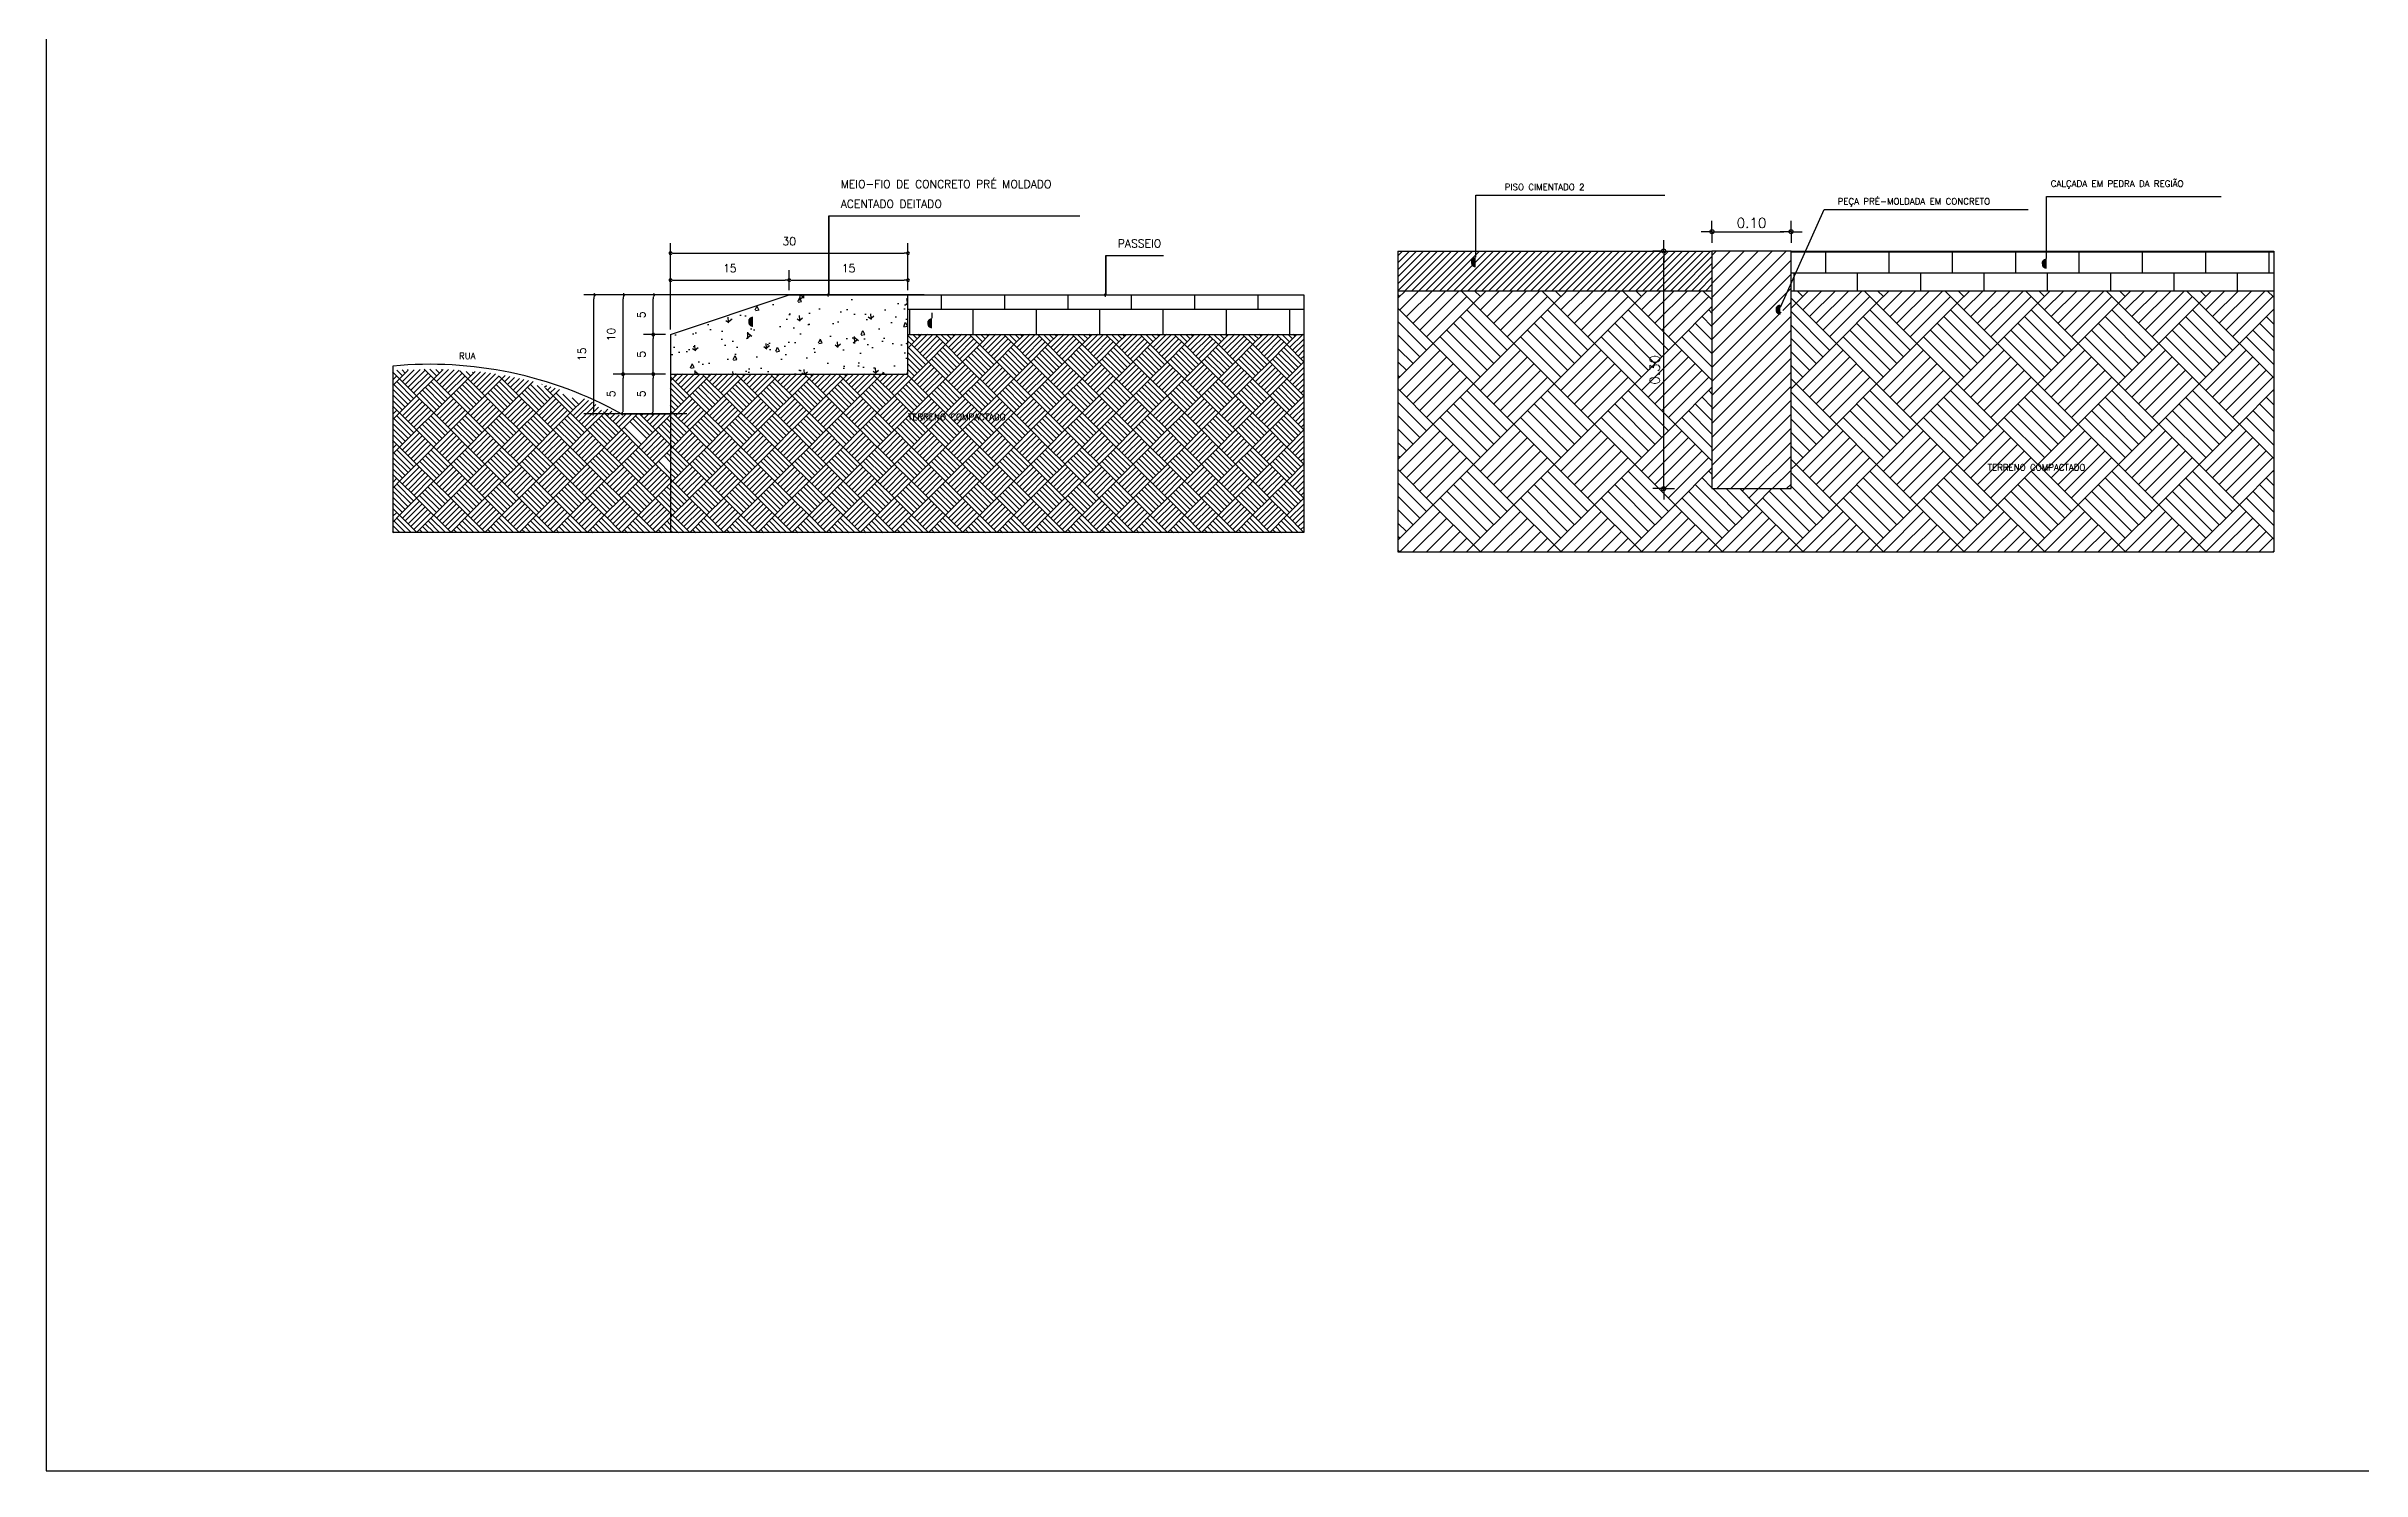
# Model space of a CAD drawing. Extents: x 387222 to 388513, y 9633222 to 9634061.
# Drawn here: x 387652.296 to 387655.221, y 9633493.4 to 9633495.199 of the extents above; entities that cross this region are included whole.
import ezdxf

# ---------------------------------------------------------------- set-up
doc = ezdxf.new("R2010")
doc.units = 0
doc.header["$LTSCALE"] = 0.049213
doc.header["$PDSIZE"] = -2.5
doc.linetypes.add('CONTINU', pattern=[0])
doc.linetypes.add('DIVIDE', pattern=[1.25, 0.5, -0.25, 0, -0.25, 0, -0.25])
doc.layers.get('Defpoints').update_dxf_attribs({"color": 8})
for name, color, linetype in [('AI-Cotas', 12, 'Continuous'), ('COTAS', 2, 'Continuous'), ('HACHURA', 253, 'Continuous'), ('P1', 1, 'Continuous'), ('P2', 2, 'Continuous'), ('P5', 6, 'DIVIDE'), ('Texto', 2, 'Continuous'), ('TXT', 1, 'Continuous')]:
    doc.layers.add(name, color=color, linetype=linetype)
doc.styles.add('ROMANS', font='ROMANS.shx')
doc.styles.add('RS5', font='romans.shx', dxfattribs={"height": 0.01})
doc.dimstyles.new('BOLA50$0', dxfattribs={"dimscale": 0.5, "dimtxt": 0.25, "dimasz": 0.18, "dimexe": 0.18, "dimexo": 0.0625, "dimgap": 0.1, "dimtad": 1, "dimzin": 0, "dimdsep": 46, "dimtxsty": 'ROMANS', "dimblk1": 'BOLA', "dimblk2": 'BOLA', "dimsah": 1, "dimcen": 0.09, "dimse1": 1, "dimse2": 1, "dimclrt": 256, "dimadec": 0, "dimazin": 0, "dimtfac": 1, "dimtofl": 0, "dimtmove": 2, "dimatfit": 3, "dimldrblk": 'BOLA', "dimfxl": 1, "dimtolj": 1, "dimtzin": 0, "dimarcsym": 0})
doc.dimstyles.new('Cota 5', dxfattribs={"dimscale": 0.01, "dimtxt": 0.01, "dimasz": 0.5, "dimexe": 1.25, "dimexo": 0.625, "dimgap": 1, "dimtad": 1, "dimdec": 0, "dimlfac": 100, "dimzin": 4, "dimdsep": 46, "dimtxsty": 'RS5', "dimblk": 'DOT', "dimcen": 0.1, "dimclrd": 12, "dimclre": 12, "dimclrt": 2, "dimadec": 0, "dimazin": 0, "dimtfac": 1, "dimtdec": 0, "dimtix": 1, "dimtmove": 0, "dimatfit": 3, "dimldrblk": 'DOT', "dimfxl": 1.25, "dimarcsym": 0})
pattern_1 = [(135, (0, 0), (-0.04310522938113, 3e-18), [0.03048, -0.03048]), (135, (0.003592, 0.003592), (-0.04310522938113, 3e-18), [0.03048, -0.03048]), (135, (0.007184, 0.007184), (-0.04310522938113, 3e-18), [0.03048, -0.03048]), (135, (0.010776, 0.010776), (-0.04310522938113, 3e-18), [0.03048, -0.03048]), (135, (0.014368, 0.014368), (-0.04310522938113, 3e-18), [0.03048, -0.03048]), (135, (0.01796, 0.01796), (-0.04310522938113, 3e-18), [0.03048, -0.03048]), (135, (0.021553, 0.021553), (-0.04310522938113, 3e-18), [0.03048, -0.03048]), (45, (-0.021553, 0.021553), (0.04310522938113, -3e-18), [0.03048, -0.03048]), (45, (-0.025145, 0.025145), (0.04310522938113, -3e-18), [0.03048, -0.03048]), (45, (-0.028737, 0.028737), (0.04310522938113, -3e-18), [0.03048, -0.03048]), (45, (-0.03233, 0.03233), (0.04310522938113, -3e-18), [0.03048, -0.03048]), (45, (-0.03592, 0.03592), (0.04310522938113, -3e-18), [0.03048, -0.03048]), (45, (-0.039513, 0.039513), (0.04310522938113, -3e-18), [0.03048, -0.03048]), (45, (-0.043105, 0.043105), (0.04310522938113, -3e-18), [0.03048, -0.03048])]

# ---------------------------------------------------------------- blocks, each defined once
blk = doc.blocks.new('BOLA')
for q in [(-1.53, 0), (0, 1.53), (0, -1.53), (1.53, 0)]:
    blk.add_line((0, 0), q)
blk.add_circle((0, 0), 0.284)
blk = doc.blocks.new('*D110')
at = {"layer": 'COTAS', "color": 0, "lineweight": -2, "transparency": 16777216}
blk.add_line((387654.4088, 9633494.9652), (387654.4908, 9633494.9652), dxfattribs=at)
at = {"layer": 'Defpoints', "color": 0, "transparency": 16777216}
for p in [(387654.4998, 9633494.9652), (387654.3998, 9633494.9408), (387654.4998, 9633494.9408)]:
    blk.add_point(p, dxfattribs=at)
at = {"layer": 'COTAS', "color": 0, "lineweight": -2, "transparency": 16777216, "xscale": 0.009, "yscale": 0.009, "zscale": 0.009, "rotation": 180}
blk.add_blockref('BOLA', (387654.3998, 9633494.9652), dxfattribs=at)
at = {"layer": 'COTAS', "color": 0, "lineweight": -2, "transparency": 16777216, "xscale": 0.009, "yscale": 0.009, "zscale": 0.009}
blk.add_blockref('BOLA', (387654.4998, 9633494.9652), dxfattribs=at)
at = {"layer": 'COTAS', "color": 2, "transparency": 16777216, "insert": (387654.4498, 9633494.9764), "char_height": 0.0125, "attachment_point": 5, "style": 'ROMANS'}
blk.add_mtext('\\A1;0.10', dxfattribs=at)
blk = doc.blocks.new('_Dot')
at = {"color": 0, "linetype": 'ByBlock', "lineweight": -2}
blk.add_line((-0.5, 0), (-1, 0), dxfattribs=at)
at = {"color": 0, "linetype": 'ByBlock', "const_width": 0.5}
blk.add_lwpolyline([(-0.25, 0, 1), (0.25, 0, 1)], format="xyb", close=True, dxfattribs=at)
blk = doc.blocks.new('*D115')
at = {"layer": 'COTAS', "color": 0, "lineweight": -2, "transparency": 16777216}
blk.add_line((387654.3388, 9633494.6498), (387654.3388, 9633494.9318), dxfattribs=at)
at = {"layer": 'Defpoints', "color": 0, "transparency": 16777216}
for p in [(387654.3388, 9633494.9408), (387654.3998, 9633494.9408), (387654.3998, 9633494.6408)]:
    blk.add_point(p, dxfattribs=at)
at = {"layer": 'COTAS', "color": 0, "lineweight": -2, "transparency": 16777216, "xscale": 0.009, "yscale": 0.009, "zscale": 0.009}
for p, rotation in [((387654.3388, 9633494.9408), 90), ((387654.3388, 9633494.6408), 270)]:
    blk.add_blockref('BOLA', p, dxfattribs=dict(at, rotation=rotation))
at = {"layer": 'COTAS', "color": 2, "transparency": 16777216, "insert": (387654.3276, 9633494.7908), "char_height": 0.0125, "attachment_point": 5, "rotation": 90, "style": 'ROMANS'}
blk.add_mtext('\\A1;0.30', dxfattribs=at)
blk = doc.blocks.new('*D139')
at = {"layer": 'AI-Cotas', "color": 12, "lineweight": -2, "transparency": 16777216}
for p, q in [((387653.0842, 9633494.8416), (387653.0842, 9633494.9166)), ((387653.0892, 9633494.9041), (387653.2292, 9633494.9041)), ((387653.2342, 9633494.8916), (387653.2342, 9633494.9166))]:
    blk.add_line(p, q, dxfattribs=at)
at = {"layer": 'Defpoints', "color": 0, "transparency": 16777216}
for p in [(387653.2342, 9633494.9041), (387653.2342, 9633494.8854), (387653.0842, 9633494.8354)]:
    blk.add_point(p, dxfattribs=at)
at = {"layer": 'AI-Cotas', "color": 12, "lineweight": -2, "transparency": 16777216, "xscale": 0.005, "yscale": 0.005, "zscale": 0.005, "rotation": 180}
blk.add_blockref('_Dot', (387653.0842, 9633494.9041), dxfattribs=at)
at = {"layer": 'AI-Cotas', "color": 12, "lineweight": -2, "transparency": 16777216, "xscale": 0.005, "yscale": 0.005, "zscale": 0.005}
blk.add_blockref('_Dot', (387653.2342, 9633494.9041), dxfattribs=at)
at = {"layer": 'AI-Cotas', "color": 2, "transparency": 16777216, "insert": (387653.1592, 9633494.9191), "char_height": 0.01, "attachment_point": 5, "style": 'RS5'}
blk.add_mtext('15', dxfattribs=at)
blk = doc.blocks.new('*D140')
at = {"layer": 'AI-Cotas', "color": 12, "lineweight": -2, "transparency": 16777216}
for p, q in [((387653.2342, 9633494.8916), (387653.2342, 9633494.9166)), ((387653.2392, 9633494.9041), (387653.3792, 9633494.9041)), ((387653.3842, 9633494.8916), (387653.3842, 9633494.9166))]:
    blk.add_line(p, q, dxfattribs=at)
at = {"layer": 'Defpoints', "color": 0, "transparency": 16777216}
for p in [(387653.3842, 9633494.9041), (387653.2342, 9633494.8854), (387653.3842, 9633494.8854)]:
    blk.add_point(p, dxfattribs=at)
at = {"layer": 'AI-Cotas', "color": 12, "lineweight": -2, "transparency": 16777216, "xscale": 0.005, "yscale": 0.005, "zscale": 0.005, "rotation": 180}
blk.add_blockref('_Dot', (387653.2342, 9633494.9041), dxfattribs=at)
at = {"layer": 'AI-Cotas', "color": 12, "lineweight": -2, "transparency": 16777216, "xscale": 0.005, "yscale": 0.005, "zscale": 0.005}
blk.add_blockref('_Dot', (387653.3842, 9633494.9041), dxfattribs=at)
at = {"layer": 'AI-Cotas', "color": 2, "transparency": 16777216, "insert": (387653.3092, 9633494.9191), "char_height": 0.01, "attachment_point": 5, "style": 'RS5'}
blk.add_mtext('15', dxfattribs=at)
blk = doc.blocks.new('*D141')
at = {"layer": 'AI-Cotas', "color": 12, "lineweight": -2, "transparency": 16777216}
for p, q in [((387653.0842, 9633494.8416), (387653.0842, 9633494.9507)), ((387653.3842, 9633494.8916), (387653.3842, 9633494.9507)), ((387653.0892, 9633494.9382), (387653.3792, 9633494.9382))]:
    blk.add_line(p, q, dxfattribs=at)
at = {"layer": 'Defpoints', "color": 0, "transparency": 16777216}
for p in [(387653.3842, 9633494.9382), (387653.3842, 9633494.8854), (387653.0842, 9633494.8354)]:
    blk.add_point(p, dxfattribs=at)
at = {"layer": 'AI-Cotas', "color": 12, "lineweight": -2, "transparency": 16777216, "xscale": 0.005, "yscale": 0.005, "zscale": 0.005, "rotation": 180}
blk.add_blockref('_Dot', (387653.0842, 9633494.9382), dxfattribs=at)
at = {"layer": 'AI-Cotas', "color": 12, "lineweight": -2, "transparency": 16777216, "xscale": 0.005, "yscale": 0.005, "zscale": 0.005}
blk.add_blockref('_Dot', (387653.3842, 9633494.9382), dxfattribs=at)
at = {"layer": 'AI-Cotas', "color": 2, "transparency": 16777216, "insert": (387653.2342, 9633494.9532), "char_height": 0.01, "attachment_point": 5, "style": 'RS5'}
blk.add_mtext('30', dxfattribs=at)
blk = doc.blocks.new('*D142')
at = {"layer": 'AI-Cotas', "color": 12, "lineweight": -2, "transparency": 16777216}
for p, q in [((387653.228, 9633494.8854), (387653.0499, 9633494.8854)), ((387653.0624, 9633494.8404), (387653.0624, 9633494.8804)), ((387653.078, 9633494.8354), (387653.0499, 9633494.8354))]:
    blk.add_line(p, q, dxfattribs=at)
at = {"layer": 'Defpoints', "color": 0, "transparency": 16777216}
for p in [(387653.0624, 9633494.8854), (387653.2342, 9633494.8854), (387653.0842, 9633494.8354)]:
    blk.add_point(p, dxfattribs=at)
at = {"layer": 'AI-Cotas', "color": 12, "lineweight": -2, "transparency": 16777216, "xscale": 0.005, "yscale": 0.005, "zscale": 0.005}
for p, rotation in [((387653.0624, 9633494.8854), 90), ((387653.0624, 9633494.8354), 270)]:
    blk.add_blockref('_Dot', p, dxfattribs=dict(at, rotation=rotation))
at = {"layer": 'AI-Cotas', "color": 2, "transparency": 16777216, "insert": (387653.0474, 9633494.8604), "char_height": 0.01, "attachment_point": 5, "rotation": 90, "style": 'RS5'}
blk.add_mtext('5', dxfattribs=at)
blk = doc.blocks.new('*D143')
at = {"layer": 'AI-Cotas', "color": 12, "lineweight": -2, "transparency": 16777216}
for p, q in [((387653.228, 9633494.8854), (387653.0117, 9633494.8854)), ((387653.0242, 9633494.7904), (387653.0242, 9633494.8804)), ((387653.078, 9633494.7854), (387653.0117, 9633494.7854))]:
    blk.add_line(p, q, dxfattribs=at)
at = {"layer": 'Defpoints', "color": 0, "transparency": 16777216}
for p in [(387653.0242, 9633494.8854), (387653.2342, 9633494.8854), (387653.0842, 9633494.7854)]:
    blk.add_point(p, dxfattribs=at)
at = {"layer": 'AI-Cotas', "color": 12, "lineweight": -2, "transparency": 16777216, "xscale": 0.005, "yscale": 0.005, "zscale": 0.005}
for p, rotation in [((387653.0242, 9633494.8854), 90), ((387653.0242, 9633494.7854), 270)]:
    blk.add_blockref('_Dot', p, dxfattribs=dict(at, rotation=rotation))
at = {"layer": 'AI-Cotas', "color": 2, "transparency": 16777216, "insert": (387653.0092, 9633494.8354), "char_height": 0.01, "attachment_point": 5, "rotation": 90, "style": 'RS5'}
blk.add_mtext('10', dxfattribs=at)
blk = doc.blocks.new('*D157')
at = {"layer": 'AI-Cotas', "color": 12, "lineweight": -2, "transparency": 16777216}
for p, q in [((387653.078, 9633494.7854), (387653.0499, 9633494.7854)), ((387653.0624, 9633494.7404), (387653.0624, 9633494.7804)), ((387653.078, 9633494.7354), (387653.0499, 9633494.7354))]:
    blk.add_line(p, q, dxfattribs=at)
at = {"layer": 'Defpoints', "color": 0, "transparency": 16777216}
for p in [(387653.0624, 9633494.7854), (387653.0842, 9633494.7854), (387653.0842, 9633494.7354)]:
    blk.add_point(p, dxfattribs=at)
at = {"layer": 'AI-Cotas', "color": 12, "lineweight": -2, "transparency": 16777216, "xscale": 0.005, "yscale": 0.005, "zscale": 0.005}
for p, rotation in [((387653.0624, 9633494.7854), 90), ((387653.0624, 9633494.7354), 270)]:
    blk.add_blockref('_Dot', p, dxfattribs=dict(at, rotation=rotation))
at = {"layer": 'AI-Cotas', "color": 2, "transparency": 16777216, "insert": (387653.0474, 9633494.7604), "char_height": 0.01, "attachment_point": 5, "rotation": 90, "style": 'RS5'}
blk.add_mtext('5', dxfattribs=at)
blk = doc.blocks.new('*D158')
at = {"layer": 'AI-Cotas', "color": 12, "lineweight": -2, "transparency": 16777216}
for p, q in [((387653.078, 9633494.8354), (387653.0499, 9633494.8354)), ((387653.0624, 9633494.7904), (387653.0624, 9633494.8304)), ((387653.078, 9633494.7854), (387653.0499, 9633494.7854))]:
    blk.add_line(p, q, dxfattribs=at)
at = {"layer": 'Defpoints', "color": 0, "transparency": 16777216}
for p in [(387653.0624, 9633494.8354), (387653.0842, 9633494.8354), (387653.0842, 9633494.7854)]:
    blk.add_point(p, dxfattribs=at)
at = {"layer": 'AI-Cotas', "color": 12, "lineweight": -2, "transparency": 16777216, "xscale": 0.005, "yscale": 0.005, "zscale": 0.005}
for p, rotation in [((387653.0624, 9633494.8354), 90), ((387653.0624, 9633494.7854), 270)]:
    blk.add_blockref('_Dot', p, dxfattribs=dict(at, rotation=rotation))
at = {"layer": 'AI-Cotas', "color": 2, "transparency": 16777216, "insert": (387653.0474, 9633494.8104), "char_height": 0.01, "attachment_point": 5, "rotation": 90, "style": 'RS5'}
blk.add_mtext('5', dxfattribs=at)
blk = doc.blocks.new('*D144')
at = {"layer": 'AI-Cotas', "color": 12, "lineweight": -2, "transparency": 16777216}
for p, q in [((387653.0398, 9633494.7854), (387653.0117, 9633494.7854)), ((387653.0242, 9633494.7404), (387653.0242, 9633494.7804)), ((387653.0398, 9633494.7354), (387653.0117, 9633494.7354))]:
    blk.add_line(p, q, dxfattribs=at)
at = {"layer": 'Defpoints', "color": 0, "transparency": 16777216}
for p in [(387653.0242, 9633494.7854), (387653.046, 9633494.7854), (387653.046, 9633494.7354)]:
    blk.add_point(p, dxfattribs=at)
at = {"layer": 'AI-Cotas', "color": 12, "lineweight": -2, "transparency": 16777216, "xscale": 0.005, "yscale": 0.005, "zscale": 0.005}
for p, rotation in [((387653.0242, 9633494.7854), 90), ((387653.0242, 9633494.7354), 270)]:
    blk.add_blockref('_Dot', p, dxfattribs=dict(at, rotation=rotation))
at = {"layer": 'AI-Cotas', "color": 2, "transparency": 16777216, "insert": (387653.0092, 9633494.7604), "char_height": 0.01, "attachment_point": 5, "rotation": 90, "style": 'RS5'}
blk.add_mtext('5', dxfattribs=at)
blk = doc.blocks.new('*D145')
at = {"layer": 'AI-Cotas', "color": 12, "lineweight": -2, "transparency": 16777216}
for p, q in [((387653.4047, 9633494.8854), (387652.9748, 9633494.8854)), ((387652.9873, 9633494.7404), (387652.9873, 9633494.8804)), ((387653.1047, 9633494.7354), (387652.9748, 9633494.7354))]:
    blk.add_line(p, q, dxfattribs=at)
at = {"layer": 'Defpoints', "color": 0, "transparency": 16777216}
for p in [(387652.9873, 9633494.8854), (387653.4109, 9633494.8854), (387653.1109, 9633494.7354)]:
    blk.add_point(p, dxfattribs=at)
at = {"layer": 'AI-Cotas', "color": 12, "lineweight": -2, "transparency": 16777216, "xscale": 0.005, "yscale": 0.005, "zscale": 0.005}
for p, rotation in [((387652.9873, 9633494.8854), 90), ((387652.9873, 9633494.7354), 270)]:
    blk.add_blockref('_Dot', p, dxfattribs=dict(at, rotation=rotation))
at = {"layer": 'AI-Cotas', "color": 2, "transparency": 16777216, "insert": (387652.9723, 9633494.8104), "char_height": 0.01, "attachment_point": 5, "rotation": 90, "style": 'RS5'}
blk.add_mtext('15', dxfattribs=at)

msp = doc.modelspace()

# ---------------------------------------------------------------- hatches: boundary and pattern name
at = {"layer": 'HACHURA'}
h = msp.add_hatch(dxfattribs=at)
h.set_pattern_fill('ANSI31', color=256, scale=0.05)
h.set_pattern_definition([(45, (384806.607936, 9633700.0491034), (-0.004419417382, 0.004419417382), [])])
h.paths.add_polyline_path([(387654.3998, 9633494.9408), (387654.0031, 9633494.9408), (387654.0031, 9633494.8908), (387654.3998, 9633494.8908)])
h.paths.add_polyline_path([(387654.1015, 9633494.9234, -1), (387654.1015, 9633494.9299, -1)], flags=16)
h = msp.add_hatch(dxfattribs=at)
h.set_pattern_fill('ANSI31', color=256, scale=0.1, style=0)
h.set_pattern_definition([(45, (387303.965227, 9633889.331716), (-0.00883883476, 0.00883883476), [])])
h.paths.add_polyline_path([(387654.3998, 9633494.6408), (387654.4998, 9633494.6408), (387654.4998, 9633494.9123), (387654.4872, 9633494.8699, -0.865927), (387654.4863, 9633494.8635, -1.154832), (387654.4872, 9633494.8699), (387654.4998, 9633494.9123), (387654.4998, 9633494.9408), (387654.3998, 9633494.9408)])
at = {"layer": 'HACHURA', "linetype": 'Continuous'}
h = msp.add_hatch(dxfattribs=at)
h.set_pattern_fill('AR-BRSTD', color=256, scale=0.01, style=0)
h.set_pattern_definition([(0, (386283.423707, 9633844.396847), (0, 0.02667), []), (90, (386283.423707, 9633844.396847), (-0.04, 0.02667), [0.02667, -0.02667])])
h.paths.add_polyline_path([(387655.1095, 9633494.8908), (387655.1095, 9633494.9164), (387655.1095, 9633494.9408), (387654.4998, 9633494.9408), (387654.4998, 9633494.8908)])
at = {"layer": 'HACHURA'}
h = msp.add_hatch(dxfattribs=at)
h.set_pattern_fill('AR-PARQ1', color=256, scale=0.006, angle=45, style=0)
h.set_pattern_definition([(135, (384806.607936, 9633700.0491), (-0.1018233765, 7e-18), [0.072, -0.072]), (135, (384806.61642, 9633700.05759), (-0.1018233765, 7e-18), [0.072, -0.072]), (135, (384806.62491, 9633700.066074), (-0.1018233765, 7e-18), [0.072, -0.072]), (135, (384806.63339, 9633700.07456), (-0.1018233765, 7e-18), [0.072, -0.072]), (135, (384806.64188, 9633700.083045), (-0.1018233765, 7e-18), [0.072, -0.072]), (135, (384806.65036, 9633700.09153), (-0.1018233765, 7e-18), [0.072, -0.072]), (135, (384806.65885, 9633700.100015), (-0.1018233765, 7e-18), [0.072, -0.072]), (45, (384806.557024, 9633700.100015), (0.1018233765, -7e-18), [0.072, -0.072]), (45, (384806.54854, 9633700.1085), (0.1018233765, -7e-18), [0.072, -0.072]), (45, (384806.540054, 9633700.116986), (0.1018233765, -7e-18), [0.072, -0.072]), (45, (384806.53157, 9633700.12547), (0.1018233765, -7e-18), [0.072, -0.072]), (45, (384806.52308, 9633700.133956), (0.1018233765, -7e-18), [0.072, -0.072]), (45, (384806.5146, 9633700.14244), (0.1018233765, -7e-18), [0.072, -0.072]), (45, (384806.50611, 9633700.15093), (0.1018233765, -7e-18), [0.072, -0.072])])
h.paths.add_polyline_path([(387655.1095, 9633494.8908), (387654.4998, 9633494.8908), (387654.4998, 9633494.6408), (387654.3998, 9633494.6408), (387654.3998, 9633494.8908), (387654.0031, 9633494.8908), (387654.0031, 9633494.5608), (387655.1095, 9633494.5608)])
h.paths.add_polyline_path([(387654.337, 9633494.7686), (387654.337, 9633494.813), (387654.3182, 9633494.813), (387654.3182, 9633494.7686)], flags=24)
h.paths.add_polyline_path([(387654.7461, 9633494.6615), (387654.8876, 9633494.6615), (387654.8876, 9633494.6735), (387654.7461, 9633494.6735)], flags=24)
h = msp.add_hatch(dxfattribs=at)
h.set_pattern_fill('AR-CONC', color=256, scale=0.0003, angle=45)
h.set_pattern_definition([(95, (386331.886675, 9632320.46591), (0.0420283951, 0.0352660138), [0.005715, -0.062865]), (40, (386331.886675, 9632320.46591), (-0.048005536, 0.0330530186), [0.004572, -0.0502921753]), (145.4514447, (386331.89018, 9632320.46885), (-0.0059771393, 0.0683190306), [0.0048570026, -0.0534270734]), (91.1842, (386331.8759, 9632320.476686), (0.066423073, 0.0485860239), [0.0085725, -0.0942975]), (141.6355576, (386331.881434, 9632320.480735), (-0.0021259852, 0.102848029), [0.007285507, -0.0801406824]), (36.184151, (386331.8759, 9632320.47669), (-0.0021259852, 0.102848029), [0.00685799, -0.0754379196]), (66, (386331.88398, 9632320.47938), (0.0538559938, 0.0104685447), [0.005715, -0.062865]), (11, (386331.88398, 9632320.47938), (-0.025961978, 0.052182358), [0.004572, -0.050292]), (116.451445, (386331.88847, 9632320.48025), (0.0278940156, 0.0626509028), [0.0048570026, -0.0534269813]), (82.5, (386331.886675, 9632320.46591), (-0.01728164072, 0.0185920241), [0, -0.0496824, 0, -0.051054, 0, -0.0504825]), (52.5, (386331.886675, 9632320.46591), (-0.0070769182, 0.0354261001), [0, -0.0291084, 0, -0.0485394, 0, -0.0192405]), (12.5, (386331.87466, 9632320.453894), (0.0299783589, 0.02754785867), [0, -0.01905, 0, -0.059436, 0, -0.078867]), (2.5, (386331.86927, 9632320.448506), (0.0260291713, 0.0368167179), [0, -0.024765, 0, -0.0394716, 0, -0.056007])])
edge = h.paths.add_edge_path()
edge.add_arc((387653.1885, 9633494.8515), 0.00325, 90, 270, ccw=False)
edge.add_arc((387653.1885, 9633494.8515), 0.00325, 65.9405, 90, ccw=False)
edge.add_line((387653.1898, 9633494.8545), (387653.1983, 9633494.8734))
edge.add_line((387653.1983, 9633494.8734), (387653.0842, 9633494.8354))
edge.add_line((387653.0842, 9633494.8354), (387653.0842, 9633494.7854))
edge.add_line((387653.0842, 9633494.7854), (387653.3842, 9633494.7854))
edge.add_line((387653.3842, 9633494.7854), (387653.3842, 9633494.8854))
edge.add_line((387653.3842, 9633494.8854), (387653.2342, 9633494.8854))
edge.add_line((387653.2342, 9633494.8854), (387653.1983, 9633494.8734))
edge.add_line((387653.1983, 9633494.8734), (387653.1898, 9633494.8545))
edge.add_arc((387653.1885, 9633494.8515), 0.00325, -90, 65.9405, ccw=False)
h = msp.add_hatch(dxfattribs=at)
h.set_pattern_fill('AR-B816', color=256, scale=0.005, style=0)
h.set_pattern_definition([(0, (386773.466486, 9633661.067306), (0, 0.04), []), (90, (386773.466486, 9633661.067306), (-0.04, 0.04), [0.04, -0.04])])
h.paths.add_polyline_path([(387653.3842, 9633494.8854), (387653.3842, 9633494.8354), (387653.8842, 9633494.8354), (387653.8842, 9633494.8854)])
h = msp.add_hatch(dxfattribs=at)
h.set_pattern_fill('AR-PARQ1', color=256, scale=0.0001, angle=45)
h.set_pattern_definition(pattern_1)
h.paths.add_polyline_path([(387653.8842, 9633494.8354), (387653.3842, 9633494.8354), (387653.3842, 9633494.7854), (387653.0842, 9633494.7854), (387653.0842, 9633494.5854), (387653.8842, 9633494.5854)])
h = msp.add_hatch(dxfattribs=at)
h.set_pattern_fill('AR-PARQ1', color=256, scale=0.0001, angle=45)
h.set_pattern_definition(pattern_1)
h.paths.add_polyline_path([(387653.0842, 9633494.5854), (387653.0842, 9633494.7354), (387653.0218, 9633494.7354, 0.151428), (387652.7335, 9633494.7956), (387652.7335, 9633494.5854)])

# ---------------------------------------------------------------- linework, layer by layer
msp.add_lwpolyline([(387652.2957, 9633493.4004), (387657.3306, 9633493.4004), (387657.3306, 9633497.2062), (387652.2957, 9633497.2062)], close=True)
at = {"layer": 'AI-Cotas'}
for points in [[(387653.2842, 9633494.9854), (387653.2842, 9633494.8854)], [(387653.6342, 9633494.9354), (387653.6342, 9633494.8854)]]:
    msp.add_lwpolyline(points, dxfattribs=at)
at = {"layer": 'HACHURA'}
for p, q in [((387654.0031, 9633494.9408), (387654.0031, 9633494.5608)), ((387655.1095, 9633494.9408), (387655.1095, 9633494.5608)), ((387654.0031, 9633494.5608), (387655.1095, 9633494.5608))]:
    msp.add_line(p, q, dxfattribs=at)
at = {"layer": 'P1'}
for p, q in [((387654.1015, 9633495.0114), (387654.3402, 9633495.0114)), ((387654.1015, 9633494.9396), (387654.1015, 9633495.0114)), ((387654.8225, 9633495.0097), (387655.0429, 9633495.0097)), ((387654.8225, 9633494.9379), (387654.8225, 9633495.0097)), ((387654.4863, 9633494.87), (387654.5414, 9633494.9934)), ((387654.5414, 9633494.9934), (387654.7991, 9633494.9934)), ((387653.0842, 9633494.7854), (387653.0842, 9633494.5854)), ((387653.0218, 9633494.7354), (387653.0842, 9633494.7354)), ((387653.8842, 9633494.5854), (387653.0842, 9633494.5854))]:
    msp.add_line(p, q, dxfattribs=at)
at = {"layer": 'P1', "const_width": 0.0065}
for points in [[(387654.4863, 9633494.87, 1), (387654.4863, 9633494.8635, 1)], [(387653.1885, 9633494.8548, 1), (387653.1885, 9633494.8483, 1)]]:
    msp.add_lwpolyline(points, format="xyb", close=True, dxfattribs=at)
at = {"layer": 'P1'}
for points in [[(387652.7335, 9633494.7956), (387652.7335, 9633494.5854)], [(387653.0842, 9633494.5854), (387652.7335, 9633494.5854)]]:
    msp.add_lwpolyline(points, dxfattribs=at)
msp.add_arc((387652.7806, 9633494.3004), 0.4974, 60.9832, 95.4263, dxfattribs=at)
at = {"layer": 'P2', "linetype": 'Continuous'}
for p, q in [((387654.0031, 9633494.9408), (387654.3998, 9633494.9408)), ((387654.4998, 9633494.9408), (387655.1095, 9633494.9408)), ((387654.0031, 9633494.8908), (387654.3998, 9633494.8908)), ((387654.4998, 9633494.8908), (387655.1095, 9633494.8908)), ((387653.3842, 9633494.8854), (387653.8842, 9633494.8854)), ((387653.3842, 9633494.8354), (387653.8842, 9633494.8354))]:
    msp.add_line(p, q, dxfattribs=at)
at = {"layer": 'P5', "linetype": 'CONTINU'}
for p, q in [((387653.0842, 9633494.8354), (387653.2342, 9633494.8854)), ((387653.2342, 9633494.8854), (387653.3842, 9633494.8854)), ((387653.3842, 9633494.7854), (387653.3842, 9633494.8854)), ((387653.0842, 9633494.8354), (387653.0842, 9633494.7854)), ((387653.0842, 9633494.7854), (387653.3842, 9633494.7854))]:
    msp.add_line(p, q, dxfattribs=at)
msp.add_lwpolyline([(387654.3998, 9633494.6408), (387654.4998, 9633494.6408), (387654.4998, 9633494.9408), (387654.3998, 9633494.9408)], close=True, dxfattribs=at)
at = {"layer": 'Texto', "color": 8}
msp.add_line((387653.8842, 9633494.8854), (387653.8842, 9633494.5854), dxfattribs=at)

# ---------------------------------------------------------------- block references
at = {"layer": 'P1', "xscale": 0.0130000000000337, "yscale": 0.0130000000000337, "zscale": 0.0130000000000337, "rotation": 270}
for p in [(387654.1015, 9633494.9266), (387654.8225, 9633494.9249), (387653.4147, 9633494.8496)]:
    msp.add_blockref('_Dot', p, dxfattribs=at)

# ---------------------------------------------------------------- texts
at = {"layer": 'AI-Cotas', "char_height": 0.01, "attachment_point": 7, "style": 'RS5'}
for s, insert in [('\\pxsm1.5;MEIO-FIO DE CONCRETO PRÉ MOLDADO\\PACENTADO DEITADO', (387653.2992, 9633494.9954)), ('PASSEIO', (387653.6492, 9633494.9454))]:
    msp.add_mtext(s, dxfattribs=dict(at, insert=insert))
at = {"layer": 'TXT', "style": 'ROMANS'}
msp.add_text('RUA', height=0.008, dxfattribs=at).set_placement((387652.817, 9633494.8045))
at = {"layer": 'TXT', "char_height": 0.008, "width": 0.881931, "attachment_point": 1, "style": 'ROMANS'}
for s, insert in [('PISO CIMENTADO 2', (387654.138, 9633495.0257)), ('PEÇA PRÉ-MOLDADA EM CONCRETO', (387654.5585, 9633495.0076)), ('CALÇADA EM PEDRA DA REGIÃO ', (387654.8278, 9633495.03)), ('TERRENO COMPACTADO', (387653.3842, 9633494.7354)), ('TERRENO COMPACTADO', (387654.7481, 9633494.6715))]:
    msp.add_mtext(s, dxfattribs=dict(at, insert=insert))

# ---------------------------------------------------------------- dimensions: what is measured, and where the dimension line sits
at = {"layer": 'AI-Cotas'}
for base, p1, p2, picture, middle in [((387653.3842, 9633494.9382), (387653.0842, 9633494.8354), (387653.3842, 9633494.8854), '*D141', (387653.2342, 9633494.9532)), ((387653.2342, 9633494.9041), (387653.0842, 9633494.8354), (387653.2342, 9633494.8854), '*D139', (387653.1592, 9633494.9191)), ((387653.3842, 9633494.9041), (387653.2342, 9633494.8854), (387653.3842, 9633494.8854), '*D140', (387653.3092, 9633494.9191))]:
    dim = msp.add_linear_dim(base=base, p1=p1, p2=p2, dimstyle='Cota 5', dxfattribs=at)
    dim.commit()
    dim.dimension.update_dxf_attribs({"geometry": picture, "text_midpoint": middle})
for base, p1, p2, picture, middle in [((387652.9873, 9633494.8854), (387653.1109, 9633494.7354), (387653.4109, 9633494.8854), '*D145', (387652.9723, 9633494.8104)), ((387653.0242, 9633494.8854), (387653.0842, 9633494.7854), (387653.2342, 9633494.8854), '*D143', (387653.0092, 9633494.8354)), ((387653.0624, 9633494.8854), (387653.0842, 9633494.8354), (387653.2342, 9633494.8854), '*D142', (387653.0474, 9633494.8604)), ((387653.0624, 9633494.8354), (387653.0842, 9633494.7854), (387653.0842, 9633494.8354), '*D158', (387653.0474, 9633494.8104)), ((387653.0242, 9633494.7854), (387653.046, 9633494.7354), (387653.046, 9633494.7854), '*D144', (387653.0092, 9633494.7604)), ((387653.0624, 9633494.7854), (387653.0842, 9633494.7354), (387653.0842, 9633494.7854), '*D157', (387653.0474, 9633494.7604))]:
    dim = msp.add_linear_dim(base=base, p1=p1, p2=p2, angle=90, dimstyle='Cota 5', dxfattribs=at)
    dim.commit()
    dim.dimension.update_dxf_attribs({"geometry": picture, "text_midpoint": middle})
at = {"layer": 'COTAS', "color": 253}
dim = msp.add_linear_dim(base=(387654.4998, 9633494.9652), p1=(387654.3998, 9633494.9408), p2=(387654.4998, 9633494.9408), dimstyle='BOLA50$0', override={"dimscale": 0.05, "dimclrt": 2}, dxfattribs=at)
dim.commit()
dim.dimension.update_dxf_attribs({"geometry": '*D110', "text_midpoint": (387654.4498, 9633494.9764)})
dim = msp.add_linear_dim(base=(387654.3388, 9633494.9408), p1=(387654.3998, 9633494.6408), p2=(387654.3998, 9633494.9408), angle=90, dimstyle='BOLA50$0', override={"dimscale": 0.05, "dimclrt": 2}, dxfattribs=at)
dim.commit()
dim.dimension.update_dxf_attribs({"geometry": '*D115', "text_midpoint": (387654.3276, 9633494.7908)})

# ---------------------------------------------------------------- leaders
at = {"layer": 'AI-Cotas', "annotation_type": 0, "has_hookline": 1, "hookline_direction": 0}
for points, text_width in [([(387653.2842, 9633494.8854), (387653.2842, 9633494.9854), (387653.2892, 9633494.9854)], 0.3019), ([(387653.6342, 9633494.8854), (387653.6342, 9633494.9354), (387653.6392, 9633494.9354)], 0.0576)]:
    msp.add_leader(points, dimstyle='Cota 5', dxfattribs=dict(at, text_width=text_width))

doc.saveas('drawing.dxf')
